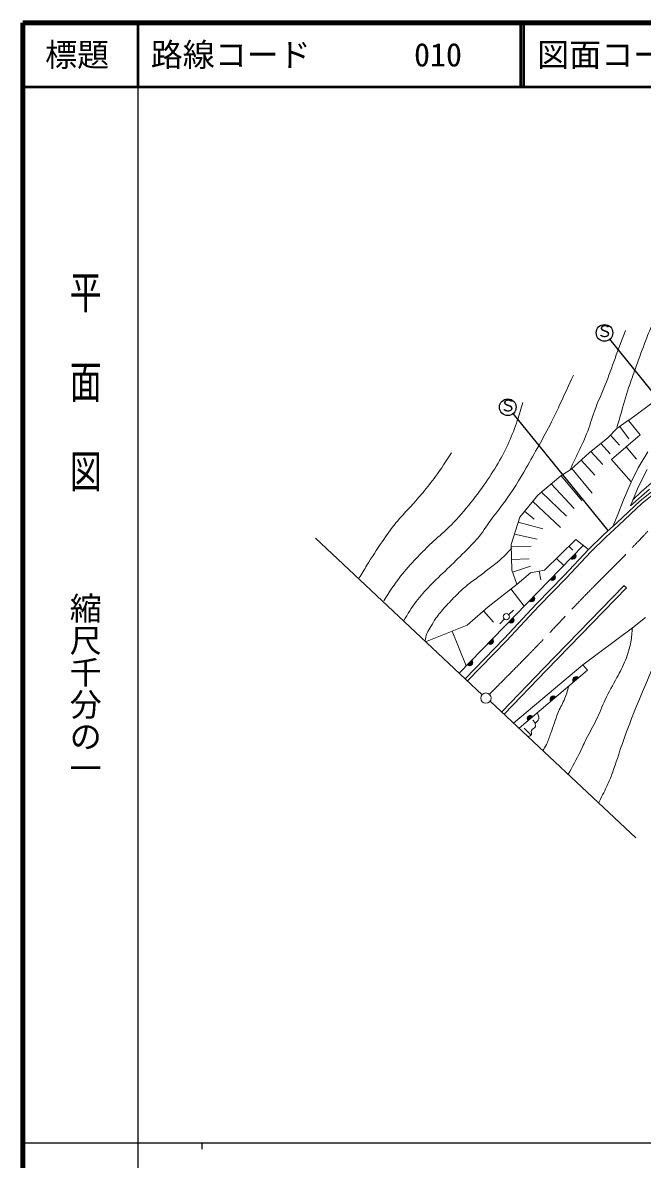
# Model space of a CAD drawing. Units: millimetres, scale not verified. Extents: x 175845757 to 176485757, y 60503629 to 60863629.
# Drawn here: x 175845757 to 175942553, y 60686038 to 60863629 of the extents above; entities that cross this region are included whole.
import ezdxf
from ezdxf.enums import TextEntityAlignment as Align

# ---------------------------------------------------------------- set-up
doc = ezdxf.new("R2010")
doc.units = ezdxf.units.MM
doc.header["$LTSCALE"] = 1000
doc.linetypes.add('CHAIN', pattern=[18.5, 12, -1.5, 3.5, -1.5])
doc.linetypes.add('DASHED', pattern=[7.5, 6, -1.5])
for name, color, linetype, lineweight in [('M-BGD', 7, 'Continuous', 13), ('M-BMK', 2, 'CHAIN', 13), ('M-STR-HTXT', 7, 'Continuous', 25), ('M-STR-STR3', 7, 'Continuous', 13), ('M-TTL', 2, 'Continuous', 140), ('M-TTL-BAND', 7, 'Continuous', 25), ('M-TTL-LINE', 7, 'Continuous', 50)]:
    doc.layers.add(name, color=color, linetype=linetype, lineweight=lineweight)
doc.layers.add('M-TTL-TXT', color=7, linetype='Continuous')
doc.styles.add('@ＭＳ ゴシック', font='')
doc.styles.add('ＭＳ ゴシック', font='')
doc.styles.get('@ＭＳ ゴシック').set_extended_font_data('@MS Gothic')
doc.styles.get('ＭＳ ゴシック').set_extended_font_data('MS Gothic')

msp = doc.modelspace()

# ---------------------------------------------------------------- linework, layer by layer
at = {"layer": 'M-BGD'}
for p, q in [((175940377, 60801501), (175945015, 60804898)), ((175937149, 60798780), (175938583, 60800214)), ((175938583, 60800214), (175940387, 60801509)), ((175939048, 60800547), (175940435, 60798634)), ((175940377, 60801501), (175942222, 60799222)), ((175934282, 60796421), (175937149, 60798780)), ((175937573, 60799204), (175939016, 60797621)), ((175942222, 60799222), (175937730, 60795356)), ((175934523, 60796620), (175936399, 60794596)), ((175936068, 60797890), (175937516, 60796242)), ((175941665, 60795448), (175940036, 60797341)), ((175941931, 60794104), (175943429, 60796585)), ((175931368, 60793831), (175934282, 60796421)), ((175933021, 60795300), (175935156, 60792957)), ((175937730, 60795356), (175940814, 60791892)), ((175929842, 60792814), (175931368, 60793831)), ((175931526, 60793971), (175934742, 60790110)), ((175940836, 60791825), (175941931, 60794104)), ((175943317, 60793838), (175941888, 60791076)), ((175926235, 60789808), (175929842, 60792814)), ((175928340, 60791562), (175931932, 60787750)), ((175929880, 60792839), (175933121, 60788994)), ((175939630, 60789054), (175940836, 60791825)), ((175944777, 60792435), (175942398, 60790308)), ((175923414, 60786385), (175926235, 60789808)), ((175926804, 60790282), (175930689, 60786543)), ((175941888, 60791076), (175940701, 60788121)), ((175940701, 60788121), (175943681, 60790761)), ((175942398, 60790308), (175941082, 60789073)), ((175925434, 60788836), (175929770, 60784760)), ((175938553, 60785510), (175942203, 60788943)), ((175938758, 60786797), (175939630, 60789054)), ((175938895, 60785145), (175942545, 60788579)), ((175922072, 60782084), (175923414, 60786385)), ((175924162, 60787293), (175925680, 60786075)), ((175938008, 60784998), (175938758, 60786797)), ((175923168, 60785599), (175927031, 60784526)), ((175936511, 60783592), (175938553, 60785510)), ((175936855, 60783229), (175938895, 60785145)), ((175891495, 60783068), (175917547, 60758616)), ((175922573, 60783689), (175926113, 60782922)), ((175927279, 60778068), (175932167, 60782886)), ((175932167, 60782886), (175934143, 60781326)), ((175934143, 60781326), (175936511, 60783592)), ((175934499, 60780975), (175936855, 60783229)), ((175913946, 60761996), (175933340, 60781960)), ((175922165, 60778107), (175922072, 60782084)), ((175922080, 60781766), (175925176, 60781823)), ((175930356, 60777251), (175934143, 60781326)), ((175930717, 60776905), (175934499, 60780975)), ((175931707, 60781206), (175931094, 60781828)), ((175922126, 60779766), (175924888, 60779860)), ((175930273, 60778803), (175929165, 60779927)), ((175922970, 60775909), (175922165, 60778107)), ((175922282, 60777787), (175925086, 60778707)), ((175922981, 60775918), (175925096, 60777686)), ((175925096, 60777686), (175927279, 60778068)), ((175926025, 60772827), (175930356, 60777251)), ((175926690, 60776565), (175926452, 60777923)), ((175918475, 60772383), (175922981, 60775918)), ((175926387, 60772482), (175930717, 60776905)), ((175927208, 60762833), (175939726, 60775692)), ((175927567, 60762485), (175940085, 60775343)), ((175939691, 60775674), (175940085, 60775333)), ((175924110, 60772458), (175921999, 60775148)), ((175915181, 60769505), (175918475, 60772383)), ((175919312, 60769938), (175917738, 60771739)), ((175920983, 60767414), (175926025, 60772827)), ((175921345, 60767069), (175926387, 60772482)), ((175943034, 60770691), (175941004, 60769099)), ((175908709, 60766911), (175915181, 60769505)), ((175915052, 60763134), (175912870, 60768579)), ((175941004, 60769099), (175933250, 60763294)), ((175914877, 60761123), (175920983, 60767414)), ((175915235, 60760774), (175921345, 60767069)), ((175920590, 60755936), (175927208, 60762833)), ((175922441, 60754199), (175933250, 60763294)), ((175933250, 60763294), (175933978, 60762463)), ((175920951, 60755590), (175927567, 60762485)), ((175933978, 60762463), (175923297, 60753396)), ((175918797, 60757620), (175941563, 60736247)), ((175925838, 60754222), (175925431, 60754662)), ((175925121, 60752348), (175924095, 60753424))]:
    msp.add_line(p, q, dxfattribs=at)
at = {"layer": 'M-BGD', "linetype": 'DASHED'}
for p, q in [((175942203, 60788943), (175945751, 60791754)), ((175942513, 60788551), (175946064, 60791363))]:
    msp.add_line(p, q, dxfattribs=at)
at = {"layer": 'M-BGD'}
for centre, radius, start, end in [((175931723, 60780297), 500, 225.83167, 45.83167), ((175931723, 60780297), 500, 225.83167, 45.83167), ((175931723, 60780297), 450, 225.83167, 45.83167), ((175931723, 60780297), 400, 225.83167, 45.83167), ((175931723, 60780297), 350, 225.83167, 45.83167), ((175931723, 60780297), 300, 225.83167, 45.83167), ((175931723, 60780297), 250, 225.83167, 45.83167), ((175931723, 60780297), 200, 225.83167, 45.83167), ((175931723, 60780297), 150, 225.83167, 45.83167), ((175931723, 60780297), 100, 225.83167, 45.83167), ((175931723, 60780297), 50, 225.83167, 45.83167), ((175928491, 60776969), 500, 225.83167, 45.83167), ((175928491, 60776969), 500, 225.83167, 45.83167), ((175928491, 60776969), 450, 225.83167, 45.83167), ((175928491, 60776969), 400, 225.83167, 45.83167), ((175928491, 60776969), 350, 225.83167, 45.83167), ((175928491, 60776969), 300, 225.83167, 45.83167), ((175928491, 60776969), 250, 225.83167, 45.83167), ((175928491, 60776969), 200, 225.83167, 45.83167), ((175928491, 60776969), 150, 225.83167, 45.83167), ((175928491, 60776969), 100, 225.83167, 45.83167), ((175928491, 60776969), 50, 225.83167, 45.83167), ((175925259, 60773642), 500, 225.83167, 45.83167), ((175925259, 60773642), 500, 225.83167, 45.83167), ((175925259, 60773642), 450, 225.83167, 45.83167), ((175925259, 60773642), 400, 225.83167, 45.83167), ((175925259, 60773642), 350, 225.83167, 45.83167), ((175925259, 60773642), 300, 225.83167, 45.83167), ((175925259, 60773642), 250, 225.83167, 45.83167), ((175925259, 60773642), 200, 225.83167, 45.83167), ((175925259, 60773642), 150, 225.83167, 45.83167), ((175925259, 60773642), 100, 225.83167, 45.83167), ((175925259, 60773642), 50, 225.83167, 45.83167), ((175922027, 60770314), 500, 225.83167, 45.83167), ((175922027, 60770314), 500, 225.83167, 45.83167), ((175922027, 60770314), 450, 225.83167, 45.83167), ((175922027, 60770314), 400, 225.83167, 45.83167), ((175922027, 60770314), 350, 225.83167, 45.83167), ((175922027, 60770314), 300, 225.83167, 45.83167), ((175922027, 60770314), 250, 225.83167, 45.83167), ((175922027, 60770314), 200, 225.83167, 45.83167), ((175922027, 60770314), 150, 225.83167, 45.83167), ((175922027, 60770314), 100, 225.83167, 45.83167), ((175922027, 60770314), 50, 225.83167, 45.83167), ((175918795, 60766987), 500, 225.83167, 45.83167), ((175918795, 60766987), 500, 225.83167, 45.83167), ((175918795, 60766987), 450, 225.83167, 45.83167), ((175918795, 60766987), 400, 225.83167, 45.83167), ((175918795, 60766987), 350, 225.83167, 45.83167), ((175918795, 60766987), 300, 225.83167, 45.83167), ((175918795, 60766987), 250, 225.83167, 45.83167), ((175918795, 60766987), 200, 225.83167, 45.83167), ((175918795, 60766987), 150, 225.83167, 45.83167), ((175918795, 60766987), 100, 225.83167, 45.83167), ((175918795, 60766987), 50, 225.83167, 45.83167), ((175915562, 60763659), 500, 225.83167, 45.83167), ((175915562, 60763659), 500, 225.83167, 45.83167), ((175915562, 60763659), 450, 225.83167, 45.83167), ((175915562, 60763659), 400, 225.83167, 45.83167), ((175915562, 60763659), 350, 225.83167, 45.83167), ((175915562, 60763659), 300, 225.83167, 45.83167), ((175915562, 60763659), 250, 225.83167, 45.83167), ((175915562, 60763659), 200, 225.83167, 45.83167), ((175915562, 60763659), 150, 225.83167, 45.83167), ((175915562, 60763659), 100, 225.83167, 45.83167), ((175915562, 60763659), 50, 225.83167, 45.83167), ((175932198, 60760952), 500, 40.32631, 220.32631), ((175932198, 60760952), 500, 40.32631, 220.32631), ((175932198, 60760952), 450, 40.32631, 220.32631), ((175932198, 60760952), 400, 40.32631, 220.32631), ((175932198, 60760952), 350, 40.32631, 220.32631), ((175932198, 60760952), 300, 40.32631, 220.32631), ((175932198, 60760952), 250, 40.32631, 220.32631), ((175932198, 60760952), 200, 40.32631, 220.32631), ((175932198, 60760952), 150, 40.32631, 220.32631), ((175932198, 60760952), 100, 40.32631, 220.32631), ((175932198, 60760952), 50, 40.32631, 220.32631), ((175928637, 60757929), 500, 40.32631, 220.32631), ((175928637, 60757929), 500, 40.32631, 220.32631), ((175928637, 60757929), 450, 40.32631, 220.32631), ((175928637, 60757929), 400, 40.32631, 220.32631), ((175928637, 60757929), 350, 40.32631, 220.32631), ((175928637, 60757929), 300, 40.32631, 220.32631), ((175928637, 60757929), 250, 40.32631, 220.32631), ((175928637, 60757929), 200, 40.32631, 220.32631), ((175928637, 60757929), 150, 40.32631, 220.32631), ((175928637, 60757929), 100, 40.32631, 220.32631), ((175928637, 60757929), 50, 40.32631, 220.32631), ((175925077, 60754907), 500, 40.32631, 220.32631), ((175925077, 60754907), 500, 40.32631, 220.32631), ((175925077, 60754907), 450, 40.32631, 220.32631), ((175925077, 60754907), 400, 40.32631, 220.32631), ((175925077, 60754907), 350, 40.32631, 220.32631), ((175925077, 60754907), 300, 40.32631, 220.32631), ((175925077, 60754907), 250, 40.32631, 220.32631), ((175925077, 60754907), 200, 40.32631, 220.32631), ((175925077, 60754907), 150, 40.32631, 220.32631), ((175925077, 60754907), 100, 40.32631, 220.32631), ((175925077, 60754907), 50, 40.32631, 220.32631)]:
    msp.add_arc(centre, radius, start, end, dxfattribs=at)
for points, knots in [([(175938600, 60800417), (175938846, 60801265), (175939093, 60802113), (175939339, 60802960), (175939739, 60804337), (175940137, 60805715), (175940588, 60807075), (175940908, 60808045), (175941256, 60809006), (175941605, 60809965), (175942096, 60811316), (175942592, 60812664), (175943107, 60814011), (175943479, 60814979), (175943860, 60815947), (175944356, 60816854), (175944654, 60817400), (175944993, 60817923), (175945327, 60818449), (175945693, 60819025), (175946053, 60819604), (175946413, 60820183)], [0, 0, 0, 0, 1, 1, 1, 2, 2, 2, 3, 3, 3, 4, 4, 4, 5, 5, 5, 6, 6, 6, 7, 7, 7, 7]), ([(175939917, 60815536), (175939374, 60814082), (175938830, 60812627), (175938299, 60811167), (175937795, 60809783), (175937303, 60808394), (175936750, 60807029), (175936198, 60805664), (175935585, 60804322), (175935086, 60802937), (175934660, 60801757), (175934318, 60800544), (175933860, 60799377), (175933435, 60798290), (175932909, 60797242), (175932404, 60796187), (175932011, 60795365), (175931629, 60794539), (175931248, 60793713)], [0, 0, 0, 0, 1, 1, 1, 2, 2, 2, 3, 3, 3, 4, 4, 4, 5, 5, 5, 6, 6, 6, 6]), ([(175931795, 60808542), (175931059, 60806960), (175930324, 60805379), (175929591, 60803796), (175929196, 60802944), (175928802, 60802092), (175928382, 60801254), (175927751, 60799995), (175927059, 60798768), (175926373, 60797538), (175925730, 60796387), (175925092, 60795234), (175924436, 60794090), (175923374, 60792240), (175922264, 60790412), (175921002, 60788696), (175920296, 60787737), (175919542, 60786813), (175918846, 60785844), (175918184, 60784923), (175917574, 60783962), (175916856, 60783091), (175916215, 60782314), (175915488, 60781608), (175914766, 60780901), (175913870, 60780025), (175912981, 60779147), (175912079, 60778281), (175911166, 60777404), (175910241, 60776539), (175909359, 60775627), (175908606, 60774849), (175907886, 60774037), (175907236, 60773173), (175906527, 60772230), (175905903, 60771225), (175905279, 60770221)], [0, 0, 0, 0, 1, 1, 1, 2, 2, 2, 3, 3, 3, 4, 4, 4, 5, 5, 5, 6, 6, 6, 7, 7, 7, 8, 8, 8, 9, 9, 9, 10, 10, 10, 11, 11, 11, 12, 12, 12, 12]), ([(175902159, 60773315), (175903000, 60774626), (175903841, 60775937), (175904801, 60777158), (175905555, 60778117), (175906383, 60779021), (175907224, 60779911), (175907927, 60780655), (175908639, 60781390), (175909383, 60782092), (175910206, 60782869), (175911069, 60783605), (175911894, 60784383), (175913015, 60785440), (175914067, 60786572), (175915054, 60787756), (175916022, 60788919), (175916927, 60790133), (175917795, 60791373), (175918580, 60792496), (175919335, 60793639), (175920027, 60794821), (175920650, 60795883), (175921222, 60796975), (175921723, 60798099), (175922216, 60799205), (175922639, 60800341), (175923023, 60801490), (175923332, 60802417), (175923615, 60803352), (175923899, 60804287)], [0, 0, 0, 0, 1, 1, 1, 2, 2, 2, 3, 3, 3, 4, 4, 4, 5, 5, 5, 6, 6, 6, 7, 7, 7, 8, 8, 8, 9, 9, 9, 10, 10, 10, 10]), ([(175912738, 60796421), (175911933, 60795168), (175911128, 60793916), (175910253, 60792713), (175909633, 60791861), (175908977, 60791034), (175908297, 60790228), (175907689, 60789508), (175907060, 60788805), (175906423, 60788110), (175905624, 60787237), (175904811, 60786375), (175904060, 60785462), (175903290, 60784525), (175902584, 60783534), (175901901, 60782529), (175901084, 60781325), (175900299, 60780101), (175899538, 60778862), (175899133, 60778201), (175898733, 60777536), (175898334, 60776872)], [0, 0, 0, 0, 1, 1, 1, 2, 2, 2, 3, 3, 3, 4, 4, 4, 5, 5, 5, 6, 6, 6, 7, 7, 7, 7]), ([(175922194, 60781577), (175921635, 60780954), (175921075, 60780331), (175920448, 60779785), (175919936, 60779339), (175919379, 60778944), (175918841, 60778527), (175918277, 60778090), (175917734, 60777628), (175917165, 60777200), (175916557, 60776743), (175915919, 60776324), (175915325, 60775850), (175914691, 60775342), (175914108, 60774771), (175913532, 60774196), (175912930, 60773595), (175912335, 60772988), (175911763, 60772357), (175911246, 60771788), (175910748, 60771198), (175910319, 60770564), (175910043, 60770155), (175909795, 60769728), (175909528, 60769307), (175909297, 60768943), (175909051, 60768584), (175908899, 60768189), (175908763, 60767836), (175908703, 60767454), (175908643, 60767072)], [0, 0, 0, 0, 1, 1, 1, 2, 2, 2, 3, 3, 3, 4, 4, 4, 5, 5, 5, 6, 6, 6, 7, 7, 7, 8, 8, 8, 9, 9, 9, 10, 10, 10, 10]), ([(175935714, 60741705), (175936151, 60742540), (175936588, 60743376), (175936983, 60744232), (175937262, 60744837), (175937520, 60745452), (175937758, 60746074), (175938282, 60747444), (175938711, 60748848), (175939177, 60750239), (175939880, 60752340), (175940666, 60754413), (175941508, 60756462), (175942325, 60758450), (175943193, 60760415), (175943986, 60762410), (175944499, 60763700), (175944981, 60765002), (175945473, 60766302), (175946124, 60768019), (175946795, 60769732), (175947291, 60771497), (175947605, 60772615), (175947849, 60773753), (175947988, 60774912), (175948128, 60776072), (175948163, 60777253), (175947988, 60778400), (175947885, 60779081), (175947707, 60779750), (175947529, 60780419)], [0, 0, 0, 0, 1, 1, 1, 2, 2, 2, 3, 3, 3, 4, 4, 4, 5, 5, 5, 6, 6, 6, 7, 7, 7, 8, 8, 8, 9, 9, 9, 10, 10, 10, 10]), ([(175941004, 60769099), (175940946, 60768353), (175940888, 60767606), (175940761, 60766870), (175940593, 60765902), (175940307, 60764952), (175939936, 60764041), (175939552, 60763099), (175939077, 60762199), (175938588, 60761307), (175937959, 60760161), (175937306, 60759027), (175936757, 60757844), (175936272, 60756800), (175935869, 60755717), (175935366, 60754683), (175934880, 60753683), (175934302, 60752728), (175933806, 60751733), (175933482, 60751080), (175933193, 60750409), (175932879, 60749752), (175932301, 60748541), (175931638, 60747374), (175930974, 60746207)], [0, 0, 0, 0, 1, 1, 1, 2, 2, 2, 3, 3, 3, 4, 4, 4, 5, 5, 5, 6, 6, 6, 7, 7, 7, 8, 8, 8, 8]), ([(175931083, 60759985), (175930862, 60759244), (175930641, 60758503), (175930335, 60757797), (175930031, 60757097), (175929644, 60756431), (175929356, 60755725), (175929158, 60755236), (175929007, 60754728), (175928838, 60754228), (175928656, 60753687), (175928452, 60753155), (175928262, 60752615), (175928050, 60752012), (175927856, 60751400), (175927571, 60750831), (175927405, 60750497), (175927207, 60750179), (175927010, 60749861)], [0, 0, 0, 0, 1, 1, 1, 2, 2, 2, 3, 3, 3, 4, 4, 4, 5, 5, 5, 6, 6, 6, 6]), ([(175924711, 60752068), (175924944, 60752147), (175925178, 60752226), (175925235, 60752397), (175925295, 60752577), (175925161, 60752859), (175925235, 60753049), (175925335, 60753305), (175925813, 60753395), (175925871, 60753652), (175925900, 60753786), (175925815, 60753965), (175925838, 60754108), (175925872, 60754321), (175926145, 60754452), (175926278, 60754629), (175926494, 60754918), (175926337, 60755328), (175926180, 60755737)], [0, 0, 0, 0, 1, 1, 1, 2, 2, 2, 3, 3, 3, 4, 4, 4, 5, 5, 5, 6, 6, 6, 6])]:
    msp.add_open_spline(points, degree=3, knots=knots, dxfattribs=at)
at = {"layer": 'M-BMK', "linetype": 'Continuous'}
msp.add_circle((175918127, 60758094), 811, dxfattribs=at)
at = {"layer": 'M-BMK'}
msp.add_open_spline([(175918671, 60758695), (175921517, 60761553), (175924362, 60764411), (175927150, 60767326), (175929743, 60770037), (175932287, 60772797), (175934922, 60775469), (175936655, 60777225), (175938427, 60778944), (175940142, 60780719), (175941902, 60782541), (175943601, 60784423), (175945392, 60786214), (175946446, 60787267), (175947530, 60788288), (175948628, 60789297), (175949829, 60790401), (175951045, 60791490), (175952322, 60792502), (175953640, 60793547), (175955022, 60794510), (175956412, 60795463), (175958106, 60796625), (175959812, 60797770), (175961571, 60798821), (175964159, 60800366), (175966865, 60801706), (175969569, 60803064), (175970969, 60803767), (175972368, 60804476), (175973843, 60804987), (175975145, 60805439), (175976505, 60805737), (175977872, 60805934), (175979742, 60806202), (175981623, 60806281), (175983519, 60806330), (175984931, 60806367), (175986351, 60806388), (175987732, 60806178), (175989407, 60805923), (175991026, 60805331), (175992647, 60804774), (175993857, 60804358), (175995067, 60803962), (175996218, 60803430), (175997263, 60802948), (175998259, 60802354), (175999255, 60801760)], degree=3, knots=[0, 0, 0, 0, 1, 1, 1, 2, 2, 2, 3, 3, 3, 4, 4, 4, 5, 5, 5, 6, 6, 6, 7, 7, 7, 8, 8, 8, 9, 9, 9, 10, 10, 10, 11, 11, 11, 12, 12, 12, 13, 13, 13, 14, 14, 14, 15, 15, 15, 16, 16, 16, 16], dxfattribs=at)
at = {"layer": 'M-STR-HTXT'}
for p, q in [((175951047, 60797369), (175937472, 60814162)), ((175937204, 60784288), (175922404, 60802571))]:
    msp.add_line(p, q, dxfattribs=at)
for centre in [(175936651, 60815170), (175921546, 60803548)]:
    msp.add_circle(centre, 1300, dxfattribs=at)
at = {"layer": 'M-STR-STR3'}
for p, q in [((175921679, 60771160), (175922409, 60771850)), ((175920979, 60770450), (175920299, 60769720))]:
    msp.add_line(p, q, dxfattribs=at)
msp.add_circle((175921318, 60770821), 500, dxfattribs=at)
at = {"layer": 'M-TTL'}
for p, q in [((175845757, 60863629), (175845757, 60503629)), ((176485757, 60863629), (175845757, 60863629))]:
    msp.add_line(p, q, dxfattribs=at)
at = {"layer": 'M-TTL-BAND'}
for p, q in [((175863757, 60853629), (175863757, 60503629)), ((175845757, 60688629), (176384757, 60688629)), ((175873757, 60688629), (175873757, 60687629))]:
    msp.add_line(p, q, dxfattribs=at)
at = {"layer": 'M-TTL-LINE'}
for p, q in [((175863757, 60863629), (175863757, 60853629)), ((175923507, 60863629), (175923507, 60853629)), ((175924007, 60863629), (175924007, 60853629)), ((175845757, 60853629), (176485757, 60853629))]:
    msp.add_line(p, q, dxfattribs=at)

# ---------------------------------------------------------------- texts
at = {"layer": 'M-STR-HTXT', "style": 'ＭＳ ゴシック'}
for p in [(175935419, 60813965), (175920314, 60802343)]:
    msp.add_text('Ｓ', height=1833, dxfattribs=at).set_placement(p, align=Align.BOTTOM_LEFT)
at = {"layer": 'M-TTL-BAND', "style": '@ＭＳ ゴシック', "width": 1.4}
msp.add_text('平  面  図', height=3666, rotation=270, dxfattribs=at).set_placement((175855534, 60790104), align=Align.MIDDLE_RIGHT)
at = {"layer": 'M-TTL-BAND', "style": '@ＭＳ ゴシック'}
msp.add_text('縮尺千分の一', height=3666, rotation=270, dxfattribs=at).set_placement((175855534, 60744659), align=Align.MIDDLE_RIGHT)
at = {"layer": 'M-TTL-TXT', "style": 'ＭＳ ゴシック'}
msp.add_text('標題', height=3666, dxfattribs=at).set_placement((175854257, 60858629), align=Align.MIDDLE_CENTER)
for s, p in [('路線コード', (175865757, 60858629)), ('図面コード', (175926137, 60858629)), ('010', (175906899, 60858629))]:
    msp.add_text(s, height=3666, dxfattribs=at).set_placement(p, align=Align.MIDDLE_LEFT)

doc.saveas('drawing.dxf')
